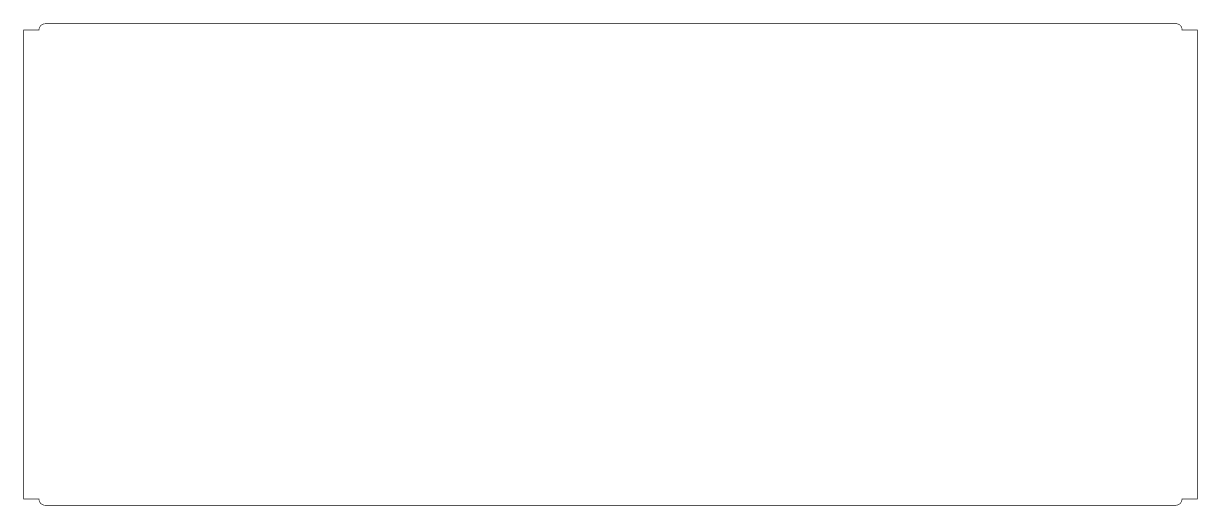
# Model space of a CAD drawing. Extents: x -5 to 380, y 0 to 158.
import ezdxf

# ---------------------------------------------------------------- set-up
doc = ezdxf.new("R2010")
doc.units = 0
doc.layers.add('058723-10ROU1_GBR', color=11, linetype='CONTINUOUS')

msp = doc.modelspace()

# ---------------------------------------------------------------- linework, layer by layer
at = {"layer": '058723-10ROU1_GBR', "const_width": 0.2}
for points in [[(1.999996, 158.029122, 0.400068), (0.002362, 156.126408)], [(375.00588, 156.132276, 0.4487458), (373.003928, 158.029478)], [(0.002336, 1.903578, 0.4001577), (1.999996, 0)], [(372.999762, 0, 0.4002239), (374.997446, 1.904034)]]:
    msp.add_lwpolyline(points, format="xyb", dxfattribs=at)
for points in [[(1.999996, 158.029122), (373.003928, 158.029478)], [(0.002336, 1.903578), (-0.00226, 1.998752), (-4.99999, 1.998752), (-4.99999, 156.03126), (-0.00226, 156.03126), (0.002362, 156.126408)], [(375.00588, 156.132276), (375.002654, 156.029126), (380.006784, 156.029126), (380.006784, 1.999996), (375.002018, 1.999996), (374.997446, 1.904034)], [(372.999762, 0), (1.999996, 0)]]:
    msp.add_lwpolyline(points, dxfattribs=at)

doc.saveas('drawing.dxf')
